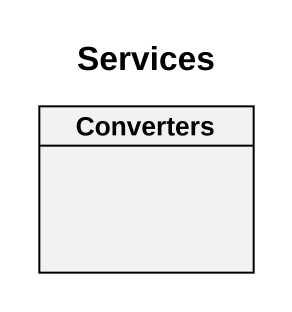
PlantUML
@startuml
title Services
hide circle
hide empty members
class Converters
@enduml
